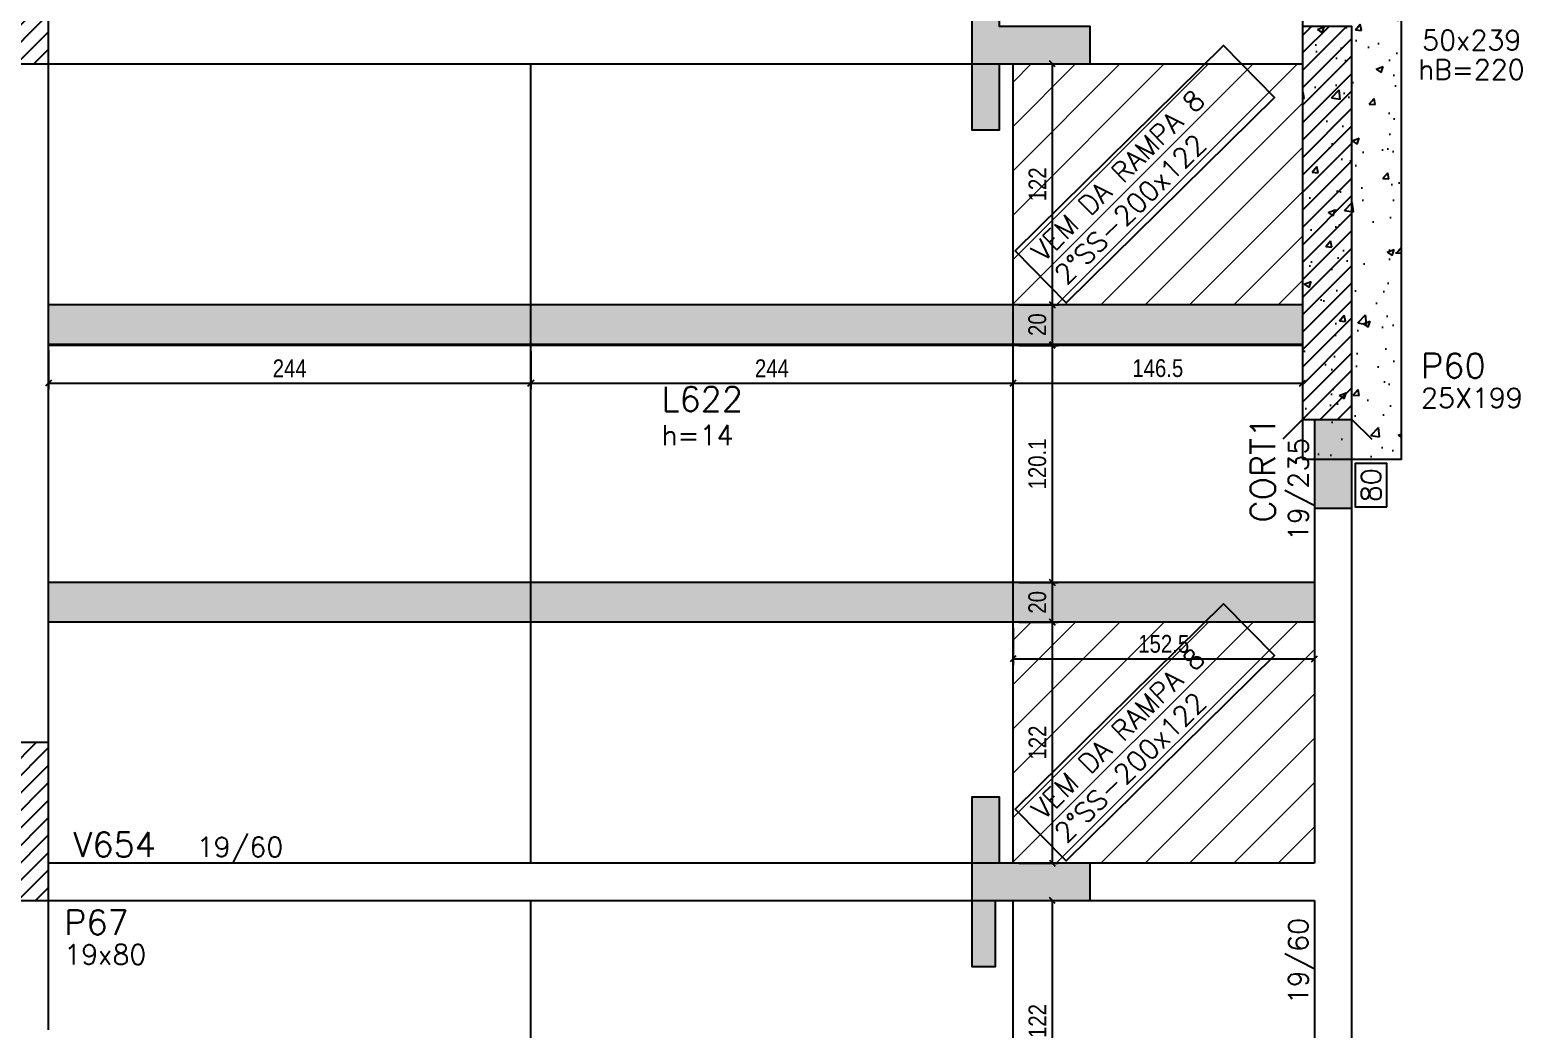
# Model space of a CAD drawing. Extents: x 1860 to 8661, y -614 to 3837.
# Drawn here: x 6641 to 7396, y 1441 to 1947 of the extents above; entities that cross this region are included whole.
import ezdxf
from ezdxf.enums import TextEntityAlignment as Align

# ---------------------------------------------------------------- set-up
doc = ezdxf.new("R2010")
doc.units = 0
for name, color, linetype in [('COTA', 241, 'Continuous'), ('F-BLOCOS', 3, 'Continuous'), ('F-BLOCOS-DIM', 2, 'Continuous'), ('F-BLOCOS-HACH', 1, 'Continuous'), ('F-CORTE', 4, 'Continuous'), ('F-DESNIVEL-7', 40, 'Continuous'), ('F-LAJES-DIM', 2, 'Continuous'), ('F-LAJES-NOME', 4, 'Continuous'), ('F-PILARES-DIM', 172, 'Continuous'), ('F-PILARES-HACH', 174, 'Continuous'), ('F-PILARES-N', 170, 'Continuous'), ('F-PILARES-NASCE', 4, 'Continuous'), ('F-PILARES-NOME', 170, 'Continuous'), ('F-PILARES-S', 170, 'Continuous'), ('F-SOLIDO-CORTE', 71, 'Continuous'), ('F-VIGAS', 3, 'Continuous'), ('F-VIGAS-DIM', 2, 'Continuous'), ('F-VIGAS-NOME', 4, 'Continuous'), ('Painéis', 200, 'Continuous')]:
    doc.layers.add(name, color=color, linetype=linetype)
doc.layers.add('Hachura', color=251, linetype='Continuous', lineweight=9)
doc.styles.add('COTA TECNICA-50', font='techl___.ttf', dxfattribs={"height": 9})
doc.styles.add('MCP', font='romans.shx')
doc.styles.add('ROMANS', font='romans.shx')
doc.dimstyles.new('COTA PAINEL-50', dxfattribs={"dimtxt": 9, "dimasz": 3, "dimexe": 3, "dimexo": 3, "dimgap": 3, "dimtad": 1, "dimdec": 1, "dimzin": 12, "dimdsep": 46, "dimtxsty": 'COTA TECNICA-50', "dimblk1": 'OBLIQUE', "dimblk2": 'OBLIQUE', "dimsah": 1, "dimcen": 0.9, "dimclrd": 4, "dimclre": 4, "dimclrt": 240, "dimadec": 1, "dimazin": 3, "dimtfac": 1, "dimtdec": 1, "dimtmove": 0, "dimatfit": 3, "dimfxl": 1, "dimtolj": 1, "dimtzin": 12, "dimarcsym": 0})
pattern_1 = [(45, (4050.8626, 11455.262), (-4.4194174, 4.4194174), [])]

# ---------------------------------------------------------------- blocks, each defined once
blk = doc.blocks.new('*U7')
at = {"layer": 'F-VIGAS-DIM', "color": 1}
blk.add_lwpolyline([(0, 0), (22, 0), (22, 16), (0, 16)], close=True, dxfattribs=at)
at = {"layer": 'F-VIGAS-DIM', "style": 'MCP'}
blk.add_attdef('DIM', text='', height=10, dxfattribs=at).set_placement((11, 8), align=Align.MIDDLE_CENTER)
blk = doc.blocks.new('_Oblique')
at = {"color": 0, "linetype": 'ByBlock', "lineweight": -2}
blk.add_line((-0.5, -0.5), (0.5, 0.5), dxfattribs=at)
blk = doc.blocks.new('*D1496')
at = {"layer": 'Defpoints', "color": 0, "transparency": 16777216}
for p in [(7138.86, 1647.23), (7158.76, 1647.23), (7138.86, 1525.26)]:
    blk.add_point(p, dxfattribs=at)
at = {"layer": 'Painéis', "color": 4, "lineweight": -2, "transparency": 16777216}
for p, q in [((7141.86, 1647.23), (7161.76, 1647.23)), ((7158.76, 1525.26), (7158.76, 1647.23)), ((7141.86, 1525.26), (7161.76, 1525.26))]:
    blk.add_line(p, q, dxfattribs=at)
at = {"layer": 'Painéis', "color": 4, "lineweight": -2, "transparency": 16777216, "xscale": 3, "yscale": 3, "zscale": 3}
for p, rotation in [((7158.76, 1647.23), 90), ((7158.76, 1525.26), 270)]:
    blk.add_blockref('_Oblique', p, dxfattribs=dict(at, rotation=rotation))
at = {"layer": 'Painéis', "color": 240, "transparency": 16777216, "insert": (7151.21, 1586.25), "char_height": 9, "attachment_point": 5, "rotation": 90, "style": 'COTA TECNICA-50'}
blk.add_mtext('\\A1;122', dxfattribs=at)
blk = doc.blocks.new('*D1497')
at = {"layer": 'Defpoints', "color": 0, "transparency": 16777216}
for p in [(7138.86, 1667.23), (7158.76, 1667.23), (7138.86, 1647.23)]:
    blk.add_point(p, dxfattribs=at)
at = {"layer": 'Painéis', "color": 4, "lineweight": -2, "transparency": 16777216}
for p, q in [((7141.86, 1667.23), (7161.76, 1667.23)), ((7158.76, 1647.23), (7158.76, 1667.23)), ((7141.86, 1647.23), (7161.76, 1647.23))]:
    blk.add_line(p, q, dxfattribs=at)
at = {"layer": 'Painéis', "color": 4, "lineweight": -2, "transparency": 16777216, "xscale": 3, "yscale": 3, "zscale": 3}
for p, rotation in [((7158.76, 1667.23), 90), ((7158.76, 1647.23), 270)]:
    blk.add_blockref('_Oblique', p, dxfattribs=dict(at, rotation=rotation))
at = {"layer": 'Painéis', "color": 240, "transparency": 16777216, "insert": (7151.17, 1657.23), "char_height": 9, "attachment_point": 5, "rotation": 90, "style": 'COTA TECNICA-50'}
blk.add_mtext('\\A1;20', dxfattribs=at)
blk = doc.blocks.new('*D1498')
at = {"layer": 'Defpoints', "color": 0, "transparency": 16777216}
for p in [(7138.86, 1787.29), (7158.76, 1787.29), (7138.86, 1667.23)]:
    blk.add_point(p, dxfattribs=at)
at = {"layer": 'Painéis', "color": 4, "lineweight": -2, "transparency": 16777216}
for p, q in [((7141.86, 1787.29), (7161.76, 1787.29)), ((7158.76, 1667.23), (7158.76, 1787.29)), ((7141.86, 1667.23), (7161.76, 1667.23))]:
    blk.add_line(p, q, dxfattribs=at)
at = {"layer": 'Painéis', "color": 4, "lineweight": -2, "transparency": 16777216, "xscale": 3, "yscale": 3, "zscale": 3}
for p, rotation in [((7158.76, 1787.29), 90), ((7158.76, 1667.23), 270)]:
    blk.add_blockref('_Oblique', p, dxfattribs=dict(at, rotation=rotation))
at = {"layer": 'Painéis', "color": 240, "transparency": 16777216, "insert": (7151.17, 1727.26), "char_height": 9, "attachment_point": 5, "rotation": 90, "style": 'COTA TECNICA-50'}
blk.add_mtext('\\A1;120.1', dxfattribs=at)
blk = doc.blocks.new('*D1499')
at = {"layer": 'Defpoints', "color": 0, "transparency": 16777216}
for p in [(7138.86, 1807.79), (7158.76, 1807.79), (7138.86, 1787.79)]:
    blk.add_point(p, dxfattribs=at)
at = {"layer": 'Painéis', "color": 4, "lineweight": -2, "transparency": 16777216}
for p, q in [((7141.86, 1807.79), (7161.76, 1807.79)), ((7158.76, 1787.79), (7158.76, 1807.79)), ((7141.86, 1787.79), (7161.76, 1787.79))]:
    blk.add_line(p, q, dxfattribs=at)
at = {"layer": 'Painéis', "color": 4, "lineweight": -2, "transparency": 16777216, "xscale": 3, "yscale": 3, "zscale": 3}
for p, rotation in [((7158.76, 1807.79), 90), ((7158.76, 1787.79), 270)]:
    blk.add_blockref('_Oblique', p, dxfattribs=dict(at, rotation=rotation))
at = {"layer": 'Painéis', "color": 240, "transparency": 16777216, "insert": (7151.17, 1797.79), "char_height": 9, "attachment_point": 5, "rotation": 90, "style": 'COTA TECNICA-50'}
blk.add_mtext('\\A1;20', dxfattribs=at)
blk = doc.blocks.new('*D1500')
at = {"layer": 'Defpoints', "color": 0, "transparency": 16777216}
for p in [(7138.86, 1929.76), (7158.76, 1929.76), (7138.86, 1807.79)]:
    blk.add_point(p, dxfattribs=at)
at = {"layer": 'Painéis', "color": 4, "lineweight": -2, "transparency": 16777216}
for p, q in [((7141.86, 1929.76), (7161.76, 1929.76)), ((7158.76, 1807.79), (7158.76, 1929.76)), ((7141.86, 1807.79), (7161.76, 1807.79))]:
    blk.add_line(p, q, dxfattribs=at)
at = {"layer": 'Painéis', "color": 4, "lineweight": -2, "transparency": 16777216, "xscale": 3, "yscale": 3, "zscale": 3}
for p, rotation in [((7158.76, 1929.76), 90), ((7158.76, 1807.79), 270)]:
    blk.add_blockref('_Oblique', p, dxfattribs=dict(at, rotation=rotation))
at = {"layer": 'Painéis', "color": 240, "transparency": 16777216, "insert": (7151.21, 1868.78), "char_height": 9, "attachment_point": 5, "rotation": 90, "style": 'COTA TECNICA-50'}
blk.add_mtext('\\A1;122', dxfattribs=at)
blk = doc.blocks.new('*D1507')
at = {"layer": 'Defpoints', "color": 0, "transparency": 16777216}
for p in [(7138.86, 1506.26), (7158.76, 1506.26), (7138.86, 1384.29)]:
    blk.add_point(p, dxfattribs=at)
at = {"layer": 'Painéis', "color": 4, "lineweight": -2, "transparency": 16777216}
for p, q in [((7141.86, 1506.26), (7161.76, 1506.26)), ((7158.76, 1384.29), (7158.76, 1506.26)), ((7141.86, 1384.29), (7161.76, 1384.29))]:
    blk.add_line(p, q, dxfattribs=at)
at = {"layer": 'Painéis', "color": 4, "lineweight": -2, "transparency": 16777216, "xscale": 3, "yscale": 3, "zscale": 3}
for p, rotation in [((7158.76, 1506.26), 90), ((7158.76, 1384.29), 270)]:
    blk.add_blockref('_Oblique', p, dxfattribs=dict(at, rotation=rotation))
at = {"layer": 'Painéis', "color": 240, "transparency": 16777216, "insert": (7151.21, 1445.28), "char_height": 9, "attachment_point": 5, "rotation": 90, "style": 'COTA TECNICA-50'}
blk.add_mtext('\\A1;122', dxfattribs=at)
blk = doc.blocks.new('*D1519')
at = {"layer": 'Defpoints', "color": 0, "transparency": 16777216}
for p in [(6650.86, 1787.79), (6894.86, 1787.29), (6894.86, 1768.13)]:
    blk.add_point(p, dxfattribs=at)
at = {"layer": 'Painéis', "color": 4, "lineweight": -2, "transparency": 16777216}
for p, q in [((6650.86, 1784.79), (6650.86, 1765.13)), ((6894.86, 1784.29), (6894.86, 1765.13)), ((6650.86, 1768.13), (6894.86, 1768.13))]:
    blk.add_line(p, q, dxfattribs=at)
at = {"layer": 'Painéis', "color": 4, "lineweight": -2, "transparency": 16777216, "xscale": 3, "yscale": 3, "zscale": 3, "rotation": 180}
blk.add_blockref('_Oblique', (6650.86, 1768.13), dxfattribs=at)
at = {"layer": 'Painéis', "color": 4, "lineweight": -2, "transparency": 16777216, "xscale": 3, "yscale": 3, "zscale": 3}
blk.add_blockref('_Oblique', (6894.86, 1768.13), dxfattribs=at)
at = {"layer": 'Painéis', "color": 240, "transparency": 16777216, "insert": (6772.86, 1775.69), "char_height": 9, "attachment_point": 5, "style": 'COTA TECNICA-50'}
blk.add_mtext('\\A1;244', dxfattribs=at)
blk = doc.blocks.new('*D1520')
at = {"layer": 'Defpoints', "color": 0, "transparency": 16777216}
for p in [(6894.86, 1787.29), (7138.86, 1768.13), (7138.86, 1768.13)]:
    blk.add_point(p, dxfattribs=at)
at = {"layer": 'Painéis', "color": 4, "lineweight": -2, "transparency": 16777216}
for p, q in [((6894.86, 1784.29), (6894.86, 1765.13)), ((6894.86, 1768.13), (7138.86, 1768.13))]:
    blk.add_line(p, q, dxfattribs=at)
at = {"layer": 'Painéis', "color": 4, "lineweight": -2, "transparency": 16777216, "xscale": 3, "yscale": 3, "zscale": 3, "rotation": 180}
blk.add_blockref('_Oblique', (6894.86, 1768.13), dxfattribs=at)
at = {"layer": 'Painéis', "color": 4, "lineweight": -2, "transparency": 16777216, "xscale": 3, "yscale": 3, "zscale": 3}
blk.add_blockref('_Oblique', (7138.86, 1768.13), dxfattribs=at)
at = {"layer": 'Painéis', "color": 240, "transparency": 16777216, "insert": (7016.86, 1775.69), "char_height": 9, "attachment_point": 5, "style": 'COTA TECNICA-50'}
blk.add_mtext('\\A1;244', dxfattribs=at)
blk = doc.blocks.new('*D1521')
at = {"layer": 'Defpoints', "color": 0, "transparency": 16777216}
for p in [(7285.36, 1787.29), (7138.86, 1768.13), (7285.36, 1768.13)]:
    blk.add_point(p, dxfattribs=at)
at = {"layer": 'Painéis', "color": 4, "lineweight": -2, "transparency": 16777216}
for p, q in [((7285.36, 1784.29), (7285.36, 1765.13)), ((7138.86, 1768.13), (7285.36, 1768.13))]:
    blk.add_line(p, q, dxfattribs=at)
at = {"layer": 'Painéis', "color": 4, "lineweight": -2, "transparency": 16777216, "xscale": 3, "yscale": 3, "zscale": 3, "rotation": 180}
blk.add_blockref('_Oblique', (7138.86, 1768.13), dxfattribs=at)
at = {"layer": 'Painéis', "color": 4, "lineweight": -2, "transparency": 16777216, "xscale": 3, "yscale": 3, "zscale": 3}
blk.add_blockref('_Oblique', (7285.36, 1768.13), dxfattribs=at)
at = {"layer": 'Painéis', "color": 240, "transparency": 16777216, "insert": (7212.11, 1775.73), "char_height": 9, "attachment_point": 5, "style": 'COTA TECNICA-50'}
blk.add_mtext('\\A1;146.5', dxfattribs=at)
blk = doc.blocks.new('*D1522')
at = {"layer": 'Defpoints', "color": 0, "transparency": 16777216}
for p in [(7138.86, 1647.23), (7291.36, 1647.23), (7291.36, 1628.57)]:
    blk.add_point(p, dxfattribs=at)
at = {"layer": 'Painéis', "color": 4, "lineweight": -2, "transparency": 16777216}
for p, q in [((7138.86, 1644.23), (7138.86, 1625.57)), ((7291.36, 1644.23), (7291.36, 1625.57)), ((7138.86, 1628.57), (7291.36, 1628.57))]:
    blk.add_line(p, q, dxfattribs=at)
at = {"layer": 'Painéis', "color": 4, "lineweight": -2, "transparency": 16777216, "xscale": 3, "yscale": 3, "zscale": 3, "rotation": 180}
blk.add_blockref('_Oblique', (7138.86, 1628.57), dxfattribs=at)
at = {"layer": 'Painéis', "color": 4, "lineweight": -2, "transparency": 16777216, "xscale": 3, "yscale": 3, "zscale": 3}
blk.add_blockref('_Oblique', (7291.36, 1628.57), dxfattribs=at)
at = {"layer": 'Painéis', "color": 240, "transparency": 16777216, "insert": (7215.11, 1636.17), "char_height": 9, "attachment_point": 5, "style": 'COTA TECNICA-50'}
blk.add_mtext('\\A1;152.5', dxfattribs=at)

msp = doc.modelspace()

# ---------------------------------------------------------------- hatches: boundary and pattern name
at = {"layer": 'F-BLOCOS-HACH', "linetype": 'Continuous'}
h = msp.add_hatch(dxfattribs=at)
h.set_pattern_fill('AR-CONC', color=256, scale=5)
h.set_pattern_definition([(50, (4050.863, 1455.262), (35.863, -3.1376), [3.75, -41.25]), (355, (4050.863, 1455.262), (-6.93757, 37.6096), [3, -33]), (100.4514, (4053.85, 1455), (28.92544, 34.472), [3.187, -35.0571]), (46.1842, (4050.863, 1465.26), (53.36207, -8.27596), [5.625, -61.875]), (96.6356, (4055.31, 1464.57), (46.7331, 48.7059), [4.7805, -52.5857]), (351.1842, (4050.86, 1465.26), (46.7331, 48.7059), [4.5, -49.5]), (21, (4055.863, 1462.762), (29.84535, -20.13094), [3.75, -41.25]), (326, (4055.863, 1462.762), (12.16577, 36.2575), [3, -33]), (71.4514, (4058.35, 1461.085), (42.01112, 16.12656), [3.187, -35.0571]), (37.5, (4050.863, 1455.262), (0.607993, 16.644693), [0, -32.6, 0, -33.5, 0, -33.125]), (7.5, (4050.863, 1455.262), (13.15348, 19.72059), [0, -19.1, 0, -31.85, 0, -12.625]), (327.5, (4039.713, 1455.262), (26.69112, -1.127744), [0, -12.5, 0, -39, 0, -51.75]), (317.5, (4034.713, 1455.262), (29.15931, 5.00525), [0, -16.25, 0, -25.9, 0, -36.75])])
h.paths.add_polyline_path([(7285.36, 1729.76), (7335.36, 1729.76), (7335.36, 1968.76), (7285.36, 1968.76)])
at = {"layer": 'F-DESNIVEL-7', "linetype": 'Continuous'}
msp.add_hatch(color=256, dxfattribs=at).paths.add_polyline_path([(7291.36, 1749.76), (7310.36, 1749.76), (7310.36, 1704.76), (7291.36, 1704.76)])
at = {"layer": 'F-PILARES-HACH', "linetype": 'Continuous'}
h = msp.add_hatch(dxfattribs=at)
h.set_pattern_fill('ANSI31', color=256, scale=50, style=0)
h.set_pattern_definition(pattern_1)
h.paths.add_polyline_path([(6590.86, 1929.76), (6650.86, 1929.76), (6650.86, 2338.76), (6590.86, 2338.76)], flags=16)
h = msp.add_hatch(dxfattribs=at)
h.set_pattern_fill('ANSI31', color=256, scale=50, style=0)
h.set_pattern_definition(pattern_1)
h.paths.add_polyline_path([(7285.36, 1749.76), (7310.36, 1749.76), (7310.36, 1948.76), (7285.36, 1948.76)], flags=16)
h = msp.add_hatch(dxfattribs=at)
h.set_pattern_fill('ANSI31', color=256, scale=50, style=0)
h.set_pattern_definition(pattern_1)
h.paths.add_polyline_path([(6631.86, 1506.26), (6650.86, 1506.26), (6650.86, 1586.26), (6631.86, 1586.26)], flags=16)
at = {"layer": 'F-SOLIDO-CORTE', "linetype": 'Continuous'}
for points in [[(7177.97, 1929.76), (7177.97, 1948.76), (7131.97, 1948.76), (7131.97, 1982.11), (7117.97, 1982.11), (7117.97, 1929.76), (7117.97, 1896.41), (7131.97, 1896.41), (7131.97, 1929.76)], [(7177.97, 1506.26), (7177.97, 1525.26), (7131.97, 1525.26), (7131.97, 1558.61), (7117.97, 1558.61), (7117.97, 1506.26), (7117.97, 1472.91), (7129.97, 1472.91), (7129.97, 1506.26)]]:
    msp.add_hatch(color=256, dxfattribs=at).paths.add_polyline_path(points, flags=16)
at = {"layer": 'Hachura', "linetype": 'ByBlock'}
h = msp.add_hatch(dxfattribs=at)
h.set_pattern_fill('ANSI31', color=256, scale=5)
h.set_pattern_definition([(45, (-313.196, -1131.15), (-11.22532, 11.22532), [])])
h.paths.add_polyline_path([(7138.86, 1929.76), (7138.86, 1807.79), (7285.36, 1807.79), (7285.36, 1929.76)])
h = msp.add_hatch(color=256, dxfattribs=at)
h.dxf.hatch_style = 1
h.paths.add_polyline_path([(6894.86, 1787.79), (6894.86, 1807.79), (6650.86, 1807.79), (6650.86, 1787.79)])
h.paths.add_polyline_path([(7138.86, 1787.79), (7138.86, 1807.79), (6894.86, 1807.79), (6894.86, 1787.79)])
h.paths.add_polyline_path([(7138.86, 1807.79), (7138.86, 1787.79), (7285.36, 1787.79), (7285.36, 1807.79)])
h.paths.add_polyline_path([(7138.86, 1667.23), (7138.86, 1647.23), (7291.36, 1647.23), (7291.36, 1667.23)])
h.paths.add_polyline_path([(6894.86, 1667.23), (6894.86, 1647.23), (7138.86, 1647.23), (7138.86, 1667.23)])
h.paths.add_polyline_path([(6650.86, 1667.23), (6650.86, 1647.23), (6894.86, 1647.23), (6894.86, 1667.23)])
h = msp.add_hatch(dxfattribs=at)
h.set_pattern_fill('ANSI31', color=256, scale=5)
h.set_pattern_definition([(45, (-313.196, -1413.678), (-11.22532, 11.22532), [])])
h.paths.add_polyline_path([(7138.86, 1647.23), (7138.86, 1525.26), (7291.36, 1525.26), (7291.36, 1647.23)])

# ---------------------------------------------------------------- linework, layer by layer
at = {"layer": 'COTA'}
for points in [[(7139.86, 1835.09), (7245.34, 1939.04), (7271.22, 1912.78), (7165.74, 1808.83)], [(7139.86, 1552.56), (7245.34, 1656.51), (7271.22, 1630.25), (7165.74, 1526.3)]]:
    msp.add_lwpolyline(points, close=True, dxfattribs=at)
at = {"layer": 'F-BLOCOS', "color": 2, "linetype": 'Continuous'}
msp.add_lwpolyline([(7285.36, 1729.76), (7335.36, 1729.76), (7335.36, 1968.76), (7285.36, 1968.76)], close=True, dxfattribs=at)
at = {"layer": 'F-CORTE', "linetype": 'Continuous'}
for points in [[(7117.97, 1982.11), (7117.97, 1929.76), (7117.97, 1896.41)], [(7131.97, 1896.41), (7131.97, 1929.76), (7177.97, 1929.76), (7177.97, 1948.76), (7131.97, 1948.76), (7131.97, 1982.11)], [(7117.97, 1558.61), (7117.97, 1506.26), (7117.97, 1472.91)], [(7129.97, 1472.91), (7129.97, 1506.26), (7177.97, 1506.26), (7177.97, 1525.26), (7131.97, 1525.26), (7131.97, 1558.61)]]:
    msp.add_lwpolyline(points, dxfattribs=at)
at = {"layer": 'F-PILARES-N'}
msp.add_lwpolyline([(7285.36, 1749.76), (7310.36, 1749.76), (7310.36, 1948.76), (7285.36, 1948.76), (7285.36, 1749.76)], dxfattribs=at)
at = {"layer": 'F-PILARES-NASCE'}
for p, q in [((7285.36, 1749.76), (7275.36, 1739.76)), ((7310.36, 1749.76), (7320.36, 1739.76))]:
    msp.add_line(p, q, dxfattribs=at)
at = {"layer": 'F-PILARES-S', "linetype": 'Continuous'}
for points in [[(6590.86, 1929.76), (6650.86, 1929.76), (6650.86, 2338.76), (6590.86, 2338.76), (6590.86, 1929.76)], [(6631.86, 1506.26), (6650.86, 1506.26), (6650.86, 1586.26), (6631.86, 1586.26), (6631.86, 1506.26)]]:
    msp.add_lwpolyline(points, dxfattribs=at)
at = {"layer": 'F-SOLIDO-CORTE'}
for points in [[(7177.97, 1929.76), (7177.97, 1948.76), (7131.97, 1948.76), (7131.97, 1982.11), (7117.97, 1982.11), (7117.97, 1929.76), (7117.97, 1896.41), (7131.97, 1896.41), (7131.97, 1929.76), (7177.97, 1929.76)], [(7177.97, 1506.26), (7177.97, 1525.26), (7131.97, 1525.26), (7131.97, 1558.61), (7117.97, 1558.61), (7117.97, 1506.26), (7117.97, 1472.91), (7129.97, 1472.91), (7129.97, 1506.26), (7177.97, 1506.26)]]:
    msp.add_lwpolyline(points, dxfattribs=at)
at = {"layer": 'F-VIGAS'}
msp.add_line((7310.36, 1704.76), (7291.36, 1704.76), dxfattribs=at)
for points in [[(6650.86, 1525.26), (6650.86, 1929.76)], [(6650.86, 1929.76), (7285.36, 1929.76)], [(7291.36, 1749.76), (7291.36, 1525.26)], [(7310.36, 1515.76), (7310.36, 1749.76)], [(7291.36, 1525.26), (6650.86, 1525.26)], [(7310.36, 1378.76), (7310.36, 1515.76)], [(6650.86, 1440.76), (6650.86, 1506.26)], [(6650.86, 1506.26), (7291.36, 1506.26)], [(7291.36, 1506.26), (7291.36, 1378.76)]]:
    msp.add_lwpolyline(points, dxfattribs=at)
at = {"layer": 'Painéis'}
for points in [[(6894.86, 1525.26), (6894.86, 1929.76)], [(7138.86, 1525.26), (7138.86, 1929.76)], [(7285.36, 1807.79), (6650.86, 1807.79)], [(7285.36, 1787.79), (6650.86, 1787.79)], [(7285.36, 1787.29), (6650.86, 1787.29)], [(7291.36, 1667.23), (6650.86, 1667.23)], [(7291.36, 1647.23), (6650.86, 1647.23)], [(6894.86, 980.26), (6894.86, 1506.26)], [(7138.86, 980.26), (7138.86, 1506.26)]]:
    msp.add_lwpolyline(points, dxfattribs=at)

# ---------------------------------------------------------------- block references
at = {"layer": 'F-VIGAS-DIM', "linetype": 'Continuous', "rotation": 90}
msp.add_blockref('*U7', (7328.05, 1705.51), dxfattribs=at).add_auto_attribs({'DIM': '80'})

# ---------------------------------------------------------------- texts
at = {"layer": 'COTA', "style": 'ROMANS'}
for s, p in [('VEM DA RAMPA 8', (7154.29, 1829.1)), ('2°SS-200x122', (7165.86, 1817.36)), ('VEM DA RAMPA 8', (7154.29, 1546.57)), ('2°SS-200x122', (7165.86, 1534.83))]:
    msp.add_text(s, height=10, rotation=44.58132, dxfattribs=at).set_placement(p)
at = {"layer": 'F-BLOCOS-DIM', "linetype": 'Continuous', "style": 'MCP'}
msp.add_text('50x239', height=10, dxfattribs=at).set_placement((7345.9, 1946.76), align=Align.TOP_LEFT)
msp.add_text(' hB=220', height=10, dxfattribs=at).set_placement((7336.91, 1921.94))
at = {"layer": 'F-LAJES-DIM', "linetype": 'Continuous', "style": 'MCP'}
msp.add_text('h=14', height=10, dxfattribs=at).set_placement((6960.97, 1736.83))
at = {"layer": 'F-LAJES-NOME', "linetype": 'Continuous', "style": 'MCP'}
msp.add_text('L622', height=12.5, dxfattribs=at).set_placement((6960.97, 1753.83))
at = {"layer": 'F-PILARES-DIM', "linetype": 'Continuous', "style": 'MCP'}
for s, p in [('25X199', (7345.34, 1755.71)), ('19x80', (6658.74, 1473.97))]:
    msp.add_text(s, height=10, dxfattribs=at).set_placement(p)
at = {"layer": 'F-PILARES-NOME', "linetype": 'Continuous', "style": 'MCP'}
for s, p in [('P60', (7345.34, 1770.71)), ('P67', (6658.74, 1488.97))]:
    msp.add_text(s, height=12.5, dxfattribs=at).set_placement(p)
at = {"layer": 'F-VIGAS-DIM', "linetype": 'Continuous', "style": 'MCP'}
for s, p in [('19/235', (7288.24, 1688.24)), ('19/60', (7288.24, 1453.76))]:
    msp.add_text(s, height=10, rotation=90, dxfattribs=at).set_placement(p)
msp.add_text('19/60', height=10, dxfattribs=at).set_placement((6725.86, 1528.39))
at = {"layer": 'F-VIGAS-NOME', "linetype": 'Continuous', "style": 'MCP'}
msp.add_text('CORT1', height=12.5, rotation=90, dxfattribs=at).set_placement((7271.51, 1697.57))
msp.add_text('V654', height=12.5, dxfattribs=at).set_placement((6663.36, 1528.39))

# ---------------------------------------------------------------- dimensions: what is measured, and where the dimension line sits
at = {"layer": 'Painéis'}
for base, p1, p2, picture, middle in [((7158.76, 1929.76), (7138.86, 1807.79), (7138.86, 1929.76), '*D1500', (7151.21, 1868.78)), ((7158.76, 1787.29), (7138.86, 1667.23), (7138.86, 1787.29), '*D1498', (7151.17, 1727.26)), ((7158.76, 1667.23), (7138.86, 1647.23), (7138.86, 1667.23), '*D1497', (7151.17, 1657.23)), ((7158.76, 1506.26), (7138.86, 1384.29), (7138.86, 1506.26), '*D1507', (7151.21, 1445.28))]:
    dim = msp.add_linear_dim(base=base, p1=p1, p2=p2, angle=90, dimstyle='COTA PAINEL-50', override={"dimtmove": 1}, dxfattribs=at)
    dim.commit()
    dim.dimension.update_dxf_attribs({"geometry": picture, "text_midpoint": middle})
for base, p1, p2, picture, middle in [((7158.76, 1807.79), (7138.86, 1787.79), (7138.86, 1807.79), '*D1499', (7151.17, 1797.79)), ((7158.76, 1647.23), (7138.86, 1525.26), (7138.86, 1647.23), '*D1496', (7151.21, 1586.25))]:
    dim = msp.add_linear_dim(base=base, p1=p1, p2=p2, angle=90, dimstyle='COTA PAINEL-50', dxfattribs=at)
    dim.commit()
    dim.dimension.update_dxf_attribs({"geometry": picture, "text_midpoint": middle})
for base, p1, p2, picture, middle in [((6894.86, 1768.13), (6650.86, 1787.79), (6894.86, 1787.29), '*D1519', (6772.86, 1775.69)), ((7291.36, 1628.57), (7138.86, 1647.23), (7291.36, 1647.23), '*D1522', (7215.11, 1636.17))]:
    dim = msp.add_linear_dim(base=base, p1=p1, p2=p2, dimstyle='COTA PAINEL-50', dxfattribs=at)
    dim.commit()
    dim.dimension.update_dxf_attribs({"geometry": picture, "text_midpoint": middle})
for base, p1, p2, picture, middle in [((7138.86, 1768.13), (6894.86, 1787.29), (7138.86, 1768.13), '*D1520', (7016.86, 1775.69)), ((7285.36, 1768.13), (7138.86, 1768.13), (7285.36, 1787.29), '*D1521', (7212.11, 1775.73))]:
    dim = msp.add_linear_dim(base=base, p1=p1, p2=p2, dimstyle='COTA PAINEL-50', override={"dimtmove": 1}, dxfattribs=at)
    dim.commit()
    dim.dimension.update_dxf_attribs({"geometry": picture, "text_midpoint": middle})

doc.saveas('drawing.dxf')
